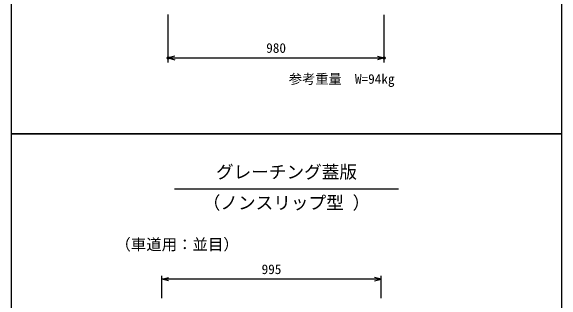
# Model space of a CAD drawing. Units: millimetres, scale not verified. Extents: x -16800 to 16800, y -5940 to 5940.
# Drawn here: x -6454 to -3954, y 1449 to 2767 of the extents above; entities that cross this region are included whole.
import ezdxf
from ezdxf.enums import TextEntityAlignment as Align

# ---------------------------------------------------------------- set-up
doc = ezdxf.new("R2010")
doc.units = ezdxf.units.MM
doc.header["$LTSCALE"] = 20
doc.header["$PDMODE"] = 32
doc.header["$PDSIZE"] = 10
doc.layers.add('0-0_DIM', color=7, linetype='Continuous', lineweight=25)
doc.layers.add('0-6_TXT', color=7, linetype='Continuous', lineweight=25)
doc.styles.add('ＭＳ ゴシック', font='')
doc.styles.get('ＭＳ ゴシック').set_extended_font_data('MS Gothic')

msp = doc.modelspace()

# ---------------------------------------------------------------- linework, layer by layer
at = {"layer": '0-0_DIM'}
for p, q in [((-5741.2, 2533.23), (-5741.2, 2749.93)), ((-4761.2, 2533.23), (-4761.2, 2748.91)), ((-5741.2, 2553.23), (-4761.2, 2553.23)), ((-5769.54, 1461.14), (-5769.54, 1562.73)), ((-4774.54, 1461.14), (-4774.54, 1562.73)), ((-4774.54, 1547.73), (-5769.54, 1547.73))]:
    msp.add_line(p, q, dxfattribs=at)
for points in [[(-5711.2, 2561.26), (-5741.2, 2553.23), (-5711.2, 2545.19)], [(-4791.2, 2561.26), (-4761.2, 2553.23), (-4791.2, 2545.19)], [(-5739.54, 1539.69), (-5769.54, 1547.73), (-5739.54, 1555.77)], [(-4804.54, 1539.69), (-4774.54, 1547.73), (-4804.54, 1555.77)]]:
    msp.add_lwpolyline(points, dxfattribs=at)
for p in [(-5741.2, 2553.23), (-4761.2, 2553.23)]:
    msp.add_point(p, dxfattribs=at)
at = {"layer": '0-6_TXT'}
msp.add_line((-5711.92, 1958.14), (-4696.33, 1958.14), dxfattribs=at)
for points in [[(-6454.13, 2208.14), (-3954.13, 2208.14), (-3954.13, 4208.14), (-6454.13, 4208.14)], [(-6454.13, -241.86), (-3954.13, -241.86), (-3954.13, 2208.14), (-6454.13, 2208.14)]]:
    msp.add_lwpolyline(points, close=True, dxfattribs=at)

# ---------------------------------------------------------------- texts
at = {"layer": '0-0_DIM', "style": 'ＭＳ ゴシック'}
for s, height, p in [('980', 43.99, (-5296.2, 2563.23)), ('参考重量\u3000W=94kg', 43.99, (-5193.47, 2422.51)), ('（車道用：並目）', 51.32, (-5980.68, 1664.51)), ('995', 43.99, (-5317.04, 1557.73))]:
    msp.add_text(s, height=height, dxfattribs=at).set_placement(p, align=Align.BOTTOM_LEFT)
at = {"layer": '0-6_TXT', "style": 'ＭＳ ゴシック'}
for s, p in [('グレーチング蓋版', (-5524.13, 1988.14)), ('（ノンスリップ型 ）', (-5584.13, 1848.14))]:
    msp.add_text(s, height=58.65, dxfattribs=at).set_placement(p, align=Align.BOTTOM_LEFT)

doc.saveas('drawing.dxf')
